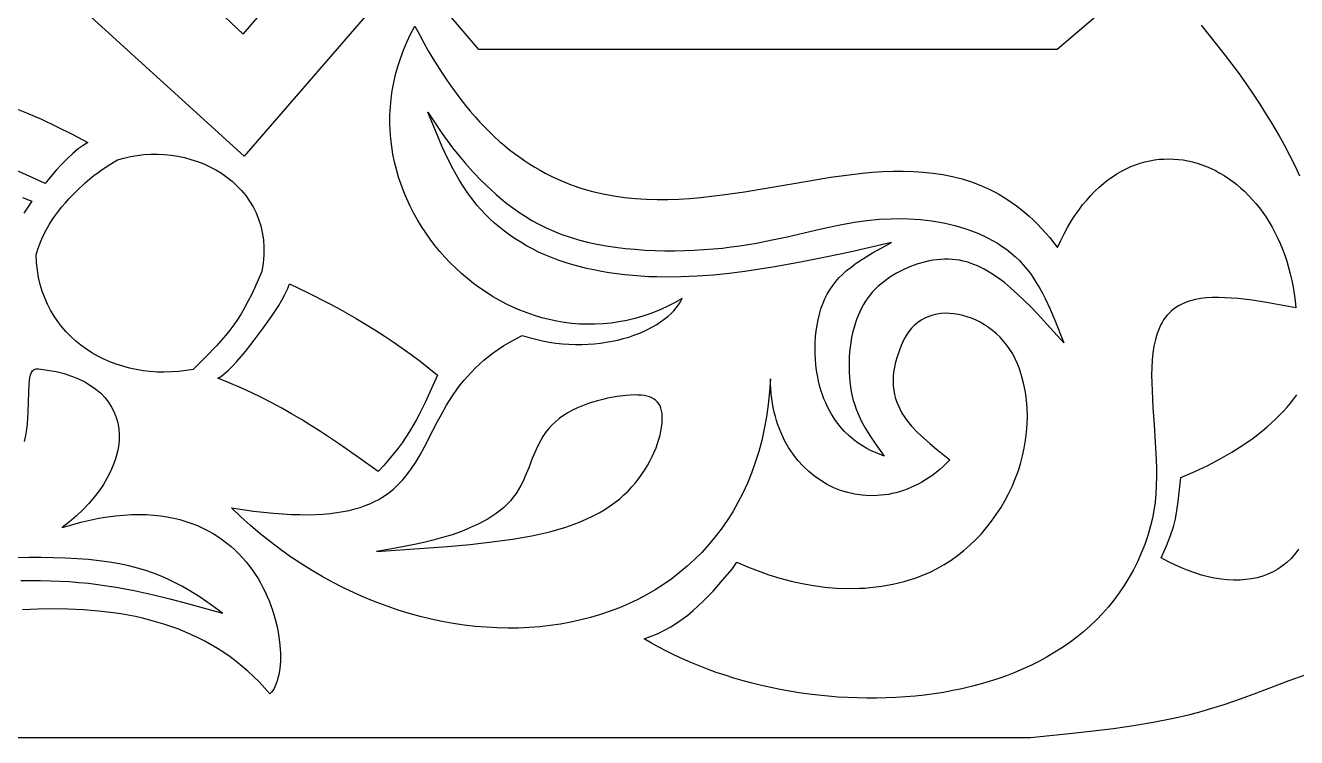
# Model space of a CAD drawing. Extents: x 1205 to 1306, y 664 to 686.
# Drawn here: x 1274.08 to 1290.85, y 663.79 to 673.18 of the extents above; entities that cross this region are included whole.
import ezdxf

# ---------------------------------------------------------------- set-up
doc = ezdxf.new("R2010")
doc.units = 0
doc.layers.add('LAYER_1', color=18, linetype='CONTINUOUS')

msp = doc.modelspace()

# ---------------------------------------------------------------- linework, layer by layer
at = {"layer": 'LAYER_1'}
for points in [[(1280.06, 672.865), (1276.949, 676.512), (1275.318, 675.075), (1274.43, 675.951), (1276.964, 678.122), (1280.524, 674.081), (1287.256, 674.081), (1287.627, 674.449), (1288.514, 673.576), (1287.688, 672.865)], [(1264.468, 675.798), (1265.494, 676.717), (1273.089, 676.717), (1276.949, 673.07), (1278.188, 674.508), (1278.875, 673.672), (1276.964, 671.46), (1272.528, 675.493), (1265.83, 675.501), (1265.294, 675.051)], [(1282.742, 669.581), (1282.639, 669.524), (1282.535, 669.472), (1282.431, 669.425), (1282.326, 669.385), (1282.221, 669.349), (1282.117, 669.319), (1282.012, 669.294), (1281.907, 669.273), (1281.803, 669.258), (1281.699, 669.248), (1281.595, 669.243), (1281.492, 669.242), (1281.389, 669.245), (1281.287, 669.254), (1281.186, 669.266), (1281.086, 669.283), (1280.987, 669.304), (1280.889, 669.329), (1280.792, 669.358), (1280.696, 669.391), (1280.602, 669.428), (1280.509, 669.468), (1280.417, 669.512), (1280.328, 669.559), (1280.24, 669.61), (1280.154, 669.664), (1280.07, 669.721), (1279.988, 669.782), (1279.908, 669.845), (1279.83, 669.911), (1279.755, 669.98), (1279.682, 670.052), (1279.612, 670.126), (1279.544, 670.203), (1279.479, 670.282), (1279.417, 670.364), (1279.358, 670.447), (1279.302, 670.533), (1279.249, 670.621), (1279.199, 670.71), (1279.152, 670.802), (1279.109, 670.895), (1279.07, 670.99), (1279.033, 671.086), (1279.001, 671.183), (1278.973, 671.282), (1278.948, 671.382), (1278.927, 671.484), (1278.911, 671.586), (1278.898, 671.689), (1278.89, 671.793), (1278.886, 671.898), (1278.887, 672.003), (1278.892, 672.109), (1278.902, 672.215), (1278.916, 672.322), (1278.936, 672.429), (1278.96, 672.535), (1278.99, 672.642), (1279.025, 672.749), (1279.064, 672.856), (1279.11, 672.962), (1279.16, 673.068), (1279.216, 673.174), (1279.275, 673.062), (1279.334, 672.954), (1279.393, 672.849), (1279.453, 672.747), (1279.513, 672.649), (1279.574, 672.554), (1279.635, 672.463), (1279.697, 672.374), (1279.759, 672.289), (1279.821, 672.207), (1279.884, 672.128), (1279.947, 672.052), (1280.01, 671.979), (1280.074, 671.908), (1280.139, 671.841), (1280.203, 671.776), (1280.268, 671.714), (1280.333, 671.655), (1280.399, 671.599), (1280.465, 671.545), (1280.531, 671.494), (1280.598, 671.445), (1280.665, 671.398), (1280.732, 671.354), (1280.8, 671.313), (1280.867, 671.273), (1280.935, 671.236), (1281.004, 671.201), (1281.072, 671.169), (1281.141, 671.138), (1281.279, 671.083), (1281.418, 671.035), (1281.558, 670.995), (1281.699, 670.962), (1281.84, 670.936), (1281.982, 670.916), (1282.124, 670.901), (1282.267, 670.892), (1282.41, 670.888), (1282.553, 670.889), (1282.697, 670.894), (1282.841, 670.903), (1282.985, 670.915), (1283.13, 670.93), (1283.274, 670.948), (1283.562, 670.989), (1283.849, 671.037), (1284.135, 671.087), (1284.419, 671.136), (1284.7, 671.181), (1284.84, 671.201), (1284.979, 671.219), (1285.117, 671.234), (1285.254, 671.247), (1285.39, 671.256), (1285.525, 671.261), (1285.658, 671.262), (1285.791, 671.259), (1285.922, 671.25), (1286.052, 671.236), (1286.181, 671.217), (1286.308, 671.191), (1286.433, 671.159), (1286.557, 671.119), (1286.68, 671.073), (1286.8, 671.018), (1286.86, 670.988), (1286.919, 670.956), (1286.977, 670.921), (1287.036, 670.885), (1287.093, 670.846), (1287.15, 670.804), (1287.207, 670.761), (1287.263, 670.715), (1287.319, 670.667), (1287.374, 670.616), (1287.429, 670.562), (1287.483, 670.506), (1287.536, 670.448), (1287.589, 670.386), (1287.641, 670.322), (1287.693, 670.255), (1287.736, 670.348), (1287.78, 670.436), (1287.826, 670.52), (1287.873, 670.6), (1287.922, 670.676), (1287.972, 670.748), (1288.024, 670.816), (1288.077, 670.881), (1288.131, 670.941), (1288.186, 670.998), (1288.242, 671.051), (1288.299, 671.101), (1288.357, 671.146), (1288.416, 671.188), (1288.476, 671.227), (1288.536, 671.262), (1288.597, 671.293), (1288.659, 671.321), (1288.721, 671.346), (1288.783, 671.367), (1288.846, 671.384), (1288.909, 671.399), (1288.972, 671.41), (1289.035, 671.418), (1289.098, 671.422), (1289.162, 671.424), (1289.225, 671.422), (1289.288, 671.417), (1289.35, 671.409), (1289.413, 671.398), (1289.475, 671.384), (1289.536, 671.366), (1289.598, 671.346), (1289.658, 671.323), (1289.718, 671.298), (1289.777, 671.269), (1289.835, 671.237), (1289.892, 671.203), (1289.948, 671.166), (1290.004, 671.126), (1290.058, 671.084), (1290.111, 671.039), (1290.163, 670.992), (1290.213, 670.941), (1290.262, 670.889), (1290.31, 670.834), (1290.356, 670.776), (1290.4, 670.716), (1290.443, 670.654), (1290.484, 670.589), (1290.523, 670.522), (1290.561, 670.453), (1290.596, 670.381), (1290.629, 670.308), (1290.661, 670.232), (1290.69, 670.154), (1290.716, 670.074), (1290.741, 669.991), (1290.763, 669.907), (1290.782, 669.821), (1290.8, 669.733), (1290.814, 669.643), (1290.826, 669.551), (1290.835, 669.458), (1290.447, 669.528), (1290.259, 669.558), (1290.076, 669.58), (1289.988, 669.588), (1289.901, 669.593), (1289.818, 669.595), (1289.737, 669.594), (1289.659, 669.59), (1289.584, 669.581), (1289.513, 669.569), (1289.445, 669.552), (1289.402, 669.538), (1289.362, 669.522), (1289.323, 669.504), (1289.287, 669.485), (1289.253, 669.463), (1289.221, 669.44), (1289.192, 669.415), (1289.164, 669.389), (1289.138, 669.361), (1289.114, 669.331), (1289.092, 669.3), (1289.072, 669.267), (1289.053, 669.232), (1289.036, 669.197), (1289.006, 669.121), (1288.983, 669.041), (1288.964, 668.955), (1288.951, 668.866), (1288.942, 668.772), (1288.936, 668.674), (1288.934, 668.573), (1288.935, 668.47), (1288.939, 668.363), (1288.951, 668.143), (1288.966, 667.917), (1288.982, 667.687), (1288.993, 667.457), (1288.996, 667.342), (1288.997, 667.228), (1288.995, 667.115), (1288.989, 667.004), (1288.979, 666.895), (1288.965, 666.788), (1288.946, 666.683), (1288.921, 666.582), (1288.885, 666.458), (1288.843, 666.339), (1288.798, 666.223), (1288.748, 666.11), (1288.694, 666.002), (1288.635, 665.897), (1288.573, 665.796), (1288.507, 665.698), (1288.437, 665.604), (1288.364, 665.514), (1288.287, 665.427), (1288.206, 665.344), (1288.122, 665.264), (1288.035, 665.187), (1287.946, 665.114), (1287.853, 665.045), (1287.757, 664.979), (1287.659, 664.916), (1287.558, 664.856), (1287.454, 664.8), (1287.349, 664.747), (1287.241, 664.697), (1287.13, 664.65), (1287.018, 664.607), (1286.904, 664.566), (1286.789, 664.529), (1286.671, 664.495), (1286.552, 664.463), (1286.432, 664.435), (1286.31, 664.41), (1286.188, 664.387), (1286.064, 664.368), (1285.939, 664.351), (1285.813, 664.337), (1285.687, 664.327), (1285.56, 664.318), (1285.433, 664.313), (1285.305, 664.31), (1285.177, 664.31), (1285.049, 664.313), (1284.921, 664.318), (1284.793, 664.326), (1284.665, 664.337), (1284.537, 664.35), (1284.41, 664.365), (1284.284, 664.383), (1284.158, 664.403), (1284.033, 664.426), (1283.909, 664.451), (1283.786, 664.479), (1283.664, 664.509), (1283.544, 664.541), (1283.425, 664.576), (1283.307, 664.612), (1283.191, 664.651), (1283.077, 664.692), (1282.964, 664.735), (1282.854, 664.781), (1282.746, 664.828), (1282.639, 664.878), (1282.536, 664.929), (1282.434, 664.982), (1282.336, 665.038), (1282.239, 665.095), (1282.333, 665.128), (1282.423, 665.165), (1282.508, 665.206), (1282.59, 665.251), (1282.668, 665.3), (1282.743, 665.352), (1282.816, 665.407), (1282.886, 665.466), (1282.954, 665.527), (1283.02, 665.59), (1283.085, 665.656), (1283.149, 665.724), (1283.274, 665.865), (1283.399, 666.012), (1283.462, 666.105), (1283.601, 666.045), (1283.742, 665.989), (1283.885, 665.939), (1284.03, 665.894), (1284.177, 665.855), (1284.325, 665.823), (1284.473, 665.796), (1284.623, 665.776), (1284.773, 665.763), (1284.923, 665.758), (1285.074, 665.76), (1285.149, 665.763), (1285.223, 665.769), (1285.298, 665.777), (1285.373, 665.787), (1285.447, 665.8), (1285.521, 665.814), (1285.594, 665.831), (1285.668, 665.85), (1285.741, 665.871), (1285.813, 665.894), (1285.914, 665.931), (1286.011, 665.974), (1286.107, 666.022), (1286.199, 666.074), (1286.288, 666.132), (1286.375, 666.193), (1286.458, 666.259), (1286.538, 666.329), (1286.615, 666.403), (1286.688, 666.48), (1286.757, 666.561), (1286.823, 666.645), (1286.885, 666.731), (1286.944, 666.821), (1286.998, 666.913), (1287.048, 667.007), (1287.093, 667.104), (1287.135, 667.202), (1287.172, 667.302), (1287.204, 667.403), (1287.232, 667.506), (1287.254, 667.609), (1287.272, 667.714), (1287.285, 667.819), (1287.292, 667.924), (1287.295, 668.029), (1287.292, 668.135), (1287.283, 668.24), (1287.269, 668.345), (1287.249, 668.448), (1287.223, 668.551), (1287.191, 668.653), (1287.165, 668.722), (1287.135, 668.788), (1287.101, 668.851), (1287.064, 668.911), (1287.024, 668.967), (1286.98, 669.02), (1286.935, 669.07), (1286.886, 669.117), (1286.836, 669.16), (1286.783, 669.2), (1286.729, 669.236), (1286.674, 669.268), (1286.618, 669.297), (1286.56, 669.321), (1286.502, 669.342), (1286.444, 669.359), (1286.385, 669.373), (1286.327, 669.381), (1286.269, 669.386), (1286.212, 669.387), (1286.155, 669.383), (1286.1, 669.375), (1286.046, 669.363), (1285.994, 669.346), (1285.944, 669.324), (1285.896, 669.298), (1285.85, 669.267), (1285.807, 669.232), (1285.767, 669.192), (1285.73, 669.146), (1285.697, 669.096), (1285.667, 669.041), (1285.632, 668.962), (1285.602, 668.887), (1285.577, 668.814), (1285.557, 668.744), (1285.542, 668.676), (1285.531, 668.611), (1285.525, 668.548), (1285.524, 668.487), (1285.526, 668.429), (1285.532, 668.372), (1285.542, 668.318), (1285.556, 668.265), (1285.573, 668.214), (1285.593, 668.165), (1285.616, 668.117), (1285.641, 668.071), (1285.67, 668.027), (1285.7, 667.983), (1285.733, 667.941), (1285.768, 667.9), (1285.843, 667.82), (1285.924, 667.744), (1286.009, 667.67), (1286.096, 667.597), (1286.274, 667.455), (1286.23, 667.41), (1286.185, 667.368), (1286.14, 667.328), (1286.094, 667.29), (1286.047, 667.254), (1286, 667.221), (1285.952, 667.19), (1285.904, 667.161), (1285.856, 667.135), (1285.807, 667.11), (1285.758, 667.088), (1285.709, 667.068), (1285.66, 667.05), (1285.61, 667.034), (1285.561, 667.02), (1285.511, 667.008), (1285.461, 666.999), (1285.411, 666.991), (1285.312, 666.982), (1285.213, 666.98), (1285.116, 666.987), (1285.019, 667.001), (1284.925, 667.022), (1284.832, 667.051), (1284.742, 667.087), (1284.654, 667.13), (1284.57, 667.18), (1284.488, 667.237), (1284.411, 667.3), (1284.338, 667.37), (1284.269, 667.446), (1284.205, 667.528), (1284.146, 667.617), (1284.093, 667.711), (1284.046, 667.81), (1284.005, 667.916), (1283.987, 667.971), (1283.971, 668.027), (1283.956, 668.084), (1283.943, 668.143), (1283.932, 668.203), (1283.923, 668.264), (1283.916, 668.326), (1283.91, 668.39), (1283.907, 668.455), (1283.906, 668.521), (1283.894, 668.35), (1283.877, 668.183), (1283.854, 668.021), (1283.825, 667.864), (1283.79, 667.711), (1283.751, 667.563), (1283.706, 667.419), (1283.656, 667.28), (1283.601, 667.145), (1283.541, 667.015), (1283.477, 666.89), (1283.408, 666.769), (1283.334, 666.652), (1283.256, 666.541), (1283.174, 666.433), (1283.088, 666.331), (1282.999, 666.233), (1282.905, 666.139), (1282.808, 666.05), (1282.707, 665.966), (1282.603, 665.886), (1282.495, 665.811), (1282.385, 665.741), (1282.271, 665.675), (1282.155, 665.613), (1282.035, 665.556), (1281.914, 665.504), (1281.79, 665.457), (1281.663, 665.414), (1281.534, 665.375), (1281.404, 665.342), (1281.271, 665.312), (1281.136, 665.288), (1281, 665.268), (1280.863, 665.253), (1280.724, 665.242), (1280.583, 665.236), (1280.442, 665.234), (1280.299, 665.237), (1280.156, 665.245), (1280.012, 665.257), (1279.867, 665.274), (1279.722, 665.296), (1279.576, 665.322), (1279.431, 665.353), (1279.285, 665.389), (1279.139, 665.429), (1278.993, 665.473), (1278.848, 665.523), (1278.703, 665.577), (1278.559, 665.636), (1278.416, 665.699), (1278.273, 665.767), (1278.131, 665.839), (1277.991, 665.917), (1277.851, 665.999), (1277.713, 666.085), (1277.577, 666.176), (1277.442, 666.272), (1277.309, 666.373), (1277.177, 666.478), (1277.048, 666.588), (1276.921, 666.702), (1276.797, 666.821), (1276.944, 666.798), (1277.085, 666.779), (1277.22, 666.763), (1277.35, 666.75), (1277.473, 666.74), (1277.59, 666.734), (1277.702, 666.731), (1277.809, 666.73), (1277.911, 666.733), (1278.007, 666.739), (1278.099, 666.747), (1278.187, 666.758), (1278.269, 666.771), (1278.348, 666.787), (1278.422, 666.806), (1278.493, 666.827), (1278.559, 666.85), (1278.622, 666.876), (1278.682, 666.903), (1278.739, 666.933), (1278.792, 666.965), (1278.843, 666.998), (1278.89, 667.034), (1278.936, 667.071), (1278.978, 667.11), (1279.019, 667.15), (1279.058, 667.192), (1279.094, 667.235), (1279.163, 667.326), (1279.226, 667.422), (1279.285, 667.521), (1279.342, 667.625), (1279.453, 667.84), (1279.51, 667.95), (1279.569, 668.061), (1279.634, 668.173), (1279.703, 668.285), (1279.78, 668.395), (1279.822, 668.45), (1279.866, 668.505), (1279.912, 668.559), (1279.961, 668.612), (1280.012, 668.665), (1280.067, 668.717), (1280.125, 668.768), (1280.186, 668.818), (1280.25, 668.867), (1280.319, 668.915), (1280.391, 668.962), (1280.467, 669.008), (1280.547, 669.052), (1280.631, 669.095), (1280.721, 669.068), (1280.81, 669.044), (1280.899, 669.024), (1280.987, 669.007), (1281.075, 668.994), (1281.162, 668.985), (1281.248, 668.978), (1281.334, 668.975), (1281.418, 668.975), (1281.501, 668.978), (1281.582, 668.984), (1281.662, 668.993), (1281.741, 669.004), (1281.818, 669.018), (1281.892, 669.034), (1281.965, 669.053), (1282.036, 669.074), (1282.104, 669.097), (1282.17, 669.122), (1282.233, 669.149), (1282.293, 669.177), (1282.351, 669.208), (1282.406, 669.24), (1282.457, 669.273), (1282.506, 669.308), (1282.551, 669.344), (1282.592, 669.381), (1282.63, 669.42), (1282.664, 669.459), (1282.694, 669.499), (1282.72, 669.54)], [(1279.388, 672.039), (1279.508, 671.856), (1279.572, 671.763), (1279.64, 671.668), (1279.714, 671.569), (1279.795, 671.467), (1279.885, 671.361), (1279.985, 671.25), (1280.096, 671.134), (1280.22, 671.014), (1280.286, 670.954), (1280.356, 670.895), (1280.43, 670.836), (1280.507, 670.778), (1280.587, 670.721), (1280.672, 670.666), (1280.76, 670.613), (1280.852, 670.562), (1280.949, 670.514), (1281.049, 670.469), (1281.154, 670.428), (1281.263, 670.39), (1281.376, 670.356), (1281.493, 670.326), (1281.614, 670.3), (1281.737, 670.277), (1281.863, 670.258), (1281.991, 670.243), (1282.121, 670.231), (1282.251, 670.221), (1282.382, 670.215), (1282.513, 670.212), (1282.644, 670.212), (1282.773, 670.215), (1282.901, 670.22), (1283.028, 670.227), (1283.151, 670.237), (1283.272, 670.248), (1283.389, 670.262), (1283.503, 670.278), (1283.723, 670.314), (1283.93, 670.354), (1284.128, 670.397), (1284.5, 670.484), (1284.675, 670.524), (1284.846, 670.559), (1285.013, 670.588), (1285.177, 670.611), (1285.338, 670.627), (1285.496, 670.635), (1285.652, 670.637), (1285.807, 670.63), (1285.883, 670.624), (1285.96, 670.616), (1286.036, 670.606), (1286.112, 670.593), (1286.187, 670.579), (1286.263, 670.563), (1286.338, 670.544), (1286.412, 670.523), (1286.485, 670.5), (1286.558, 670.474), (1286.629, 670.447), (1286.699, 670.416), (1286.767, 670.384), (1286.834, 670.348), (1286.899, 670.311), (1286.962, 670.27), (1287.023, 670.227), (1287.081, 670.181), (1287.137, 670.133), (1287.19, 670.082), (1287.241, 670.028), (1287.288, 669.971), (1287.334, 669.912), (1287.377, 669.85), (1287.417, 669.786), (1287.456, 669.721), (1287.494, 669.653), (1287.529, 669.584), (1287.596, 669.442), (1287.659, 669.296), (1287.777, 668.996), (1287.602, 669.191), (1287.428, 669.38), (1287.34, 669.47), (1287.253, 669.557), (1287.166, 669.64), (1287.078, 669.718), (1286.991, 669.791), (1286.903, 669.857), (1286.815, 669.917), (1286.725, 669.969), (1286.68, 669.992), (1286.635, 670.013), (1286.589, 670.032), (1286.542, 670.049), (1286.495, 670.064), (1286.448, 670.076), (1286.4, 670.086), (1286.352, 670.093), (1286.302, 670.098), (1286.253, 670.1), (1286.203, 670.1), (1286.152, 670.097), (1286.102, 670.093), (1286.051, 670.086), (1286.001, 670.077), (1285.95, 670.066), (1285.85, 670.038), (1285.753, 670.003), (1285.658, 669.962), (1285.567, 669.915), (1285.481, 669.862), (1285.439, 669.834), (1285.4, 669.804), (1285.361, 669.773), (1285.324, 669.74), (1285.288, 669.705), (1285.254, 669.669), (1285.222, 669.63), (1285.191, 669.59), (1285.161, 669.547), (1285.134, 669.503), (1285.108, 669.456), (1285.083, 669.407), (1285.061, 669.356), (1285.04, 669.303), (1285.022, 669.246), (1285.005, 669.188), (1284.99, 669.128), (1284.977, 669.066), (1284.966, 669.003), (1284.957, 668.939), (1284.95, 668.874), (1284.945, 668.808), (1284.942, 668.742), (1284.942, 668.676), (1284.943, 668.611), (1284.947, 668.545), (1284.953, 668.481), (1284.961, 668.417), (1284.972, 668.355), (1284.984, 668.295), (1284.999, 668.236), (1285.017, 668.179), (1285.036, 668.124), (1285.057, 668.071), (1285.104, 667.967), (1285.158, 667.869), (1285.216, 667.774), (1285.277, 667.682), (1285.406, 667.502), (1285.293, 667.549), (1285.236, 667.575), (1285.178, 667.604), (1285.121, 667.637), (1285.063, 667.675), (1285.004, 667.719), (1284.944, 667.77), (1284.884, 667.829), (1284.824, 667.896), (1284.766, 667.973), (1284.71, 668.058), (1284.684, 668.104), (1284.659, 668.152), (1284.635, 668.204), (1284.612, 668.257), (1284.591, 668.313), (1284.572, 668.372), (1284.554, 668.434), (1284.539, 668.498), (1284.526, 668.565), (1284.515, 668.634), (1284.506, 668.706), (1284.5, 668.779), (1284.496, 668.853), (1284.495, 668.928), (1284.497, 669.003), (1284.502, 669.079), (1284.509, 669.154), (1284.52, 669.229), (1284.534, 669.302), (1284.551, 669.374), (1284.572, 669.444), (1284.596, 669.512), (1284.623, 669.577), (1284.654, 669.639), (1284.689, 669.698), (1284.727, 669.754), (1284.769, 669.807), (1284.814, 669.857), (1284.861, 669.905), (1284.911, 669.95), (1284.964, 669.993), (1285.018, 670.034), (1285.074, 670.073), (1285.132, 670.111), (1285.252, 670.183), (1285.376, 670.252), (1285.502, 670.319), (1284.953, 670.195), (1284.654, 670.131), (1284.326, 670.066), (1283.962, 669.999), (1283.768, 669.967), (1283.568, 669.938), (1283.363, 669.912), (1283.153, 669.891), (1282.941, 669.875), (1282.728, 669.866), (1282.514, 669.864), (1282.407, 669.866), (1282.3, 669.87), (1282.194, 669.876), (1282.089, 669.884), (1281.985, 669.895), (1281.881, 669.907), (1281.779, 669.922), (1281.677, 669.939), (1281.578, 669.958), (1281.479, 669.979), (1281.383, 670.003), (1281.288, 670.029), (1281.196, 670.057), (1281.105, 670.088), (1281.017, 670.121), (1280.932, 670.157), (1280.848, 670.195), (1280.767, 670.235), (1280.689, 670.278), (1280.612, 670.323), (1280.539, 670.369), (1280.467, 670.418), (1280.398, 670.469), (1280.332, 670.522), (1280.267, 670.577), (1280.206, 670.634), (1280.146, 670.692), (1280.09, 670.752), (1280.035, 670.814), (1279.984, 670.877), (1279.934, 670.942), (1279.887, 671.009), (1279.842, 671.077), (1279.8, 671.146), (1279.759, 671.216), (1279.72, 671.288), (1279.646, 671.433), (1279.577, 671.582), (1279.512, 671.733)], [(1276.293, 668.647), (1276.197, 668.631), (1276.101, 668.619), (1276.005, 668.613), (1275.91, 668.61), (1275.816, 668.612), (1275.723, 668.619), (1275.631, 668.63), (1275.54, 668.645), (1275.451, 668.664), (1275.363, 668.688), (1275.277, 668.715), (1275.194, 668.747), (1275.112, 668.783), (1275.033, 668.823), (1274.956, 668.866), (1274.882, 668.914), (1274.811, 668.965), (1274.743, 669.02), (1274.679, 669.079), (1274.617, 669.142), (1274.56, 669.208), (1274.506, 669.277), (1274.457, 669.351), (1274.411, 669.427), (1274.37, 669.507), (1274.333, 669.591), (1274.301, 669.678), (1274.274, 669.768), (1274.253, 669.861), (1274.236, 669.957), (1274.225, 670.057), (1274.219, 670.159), (1274.243, 670.232), (1274.268, 670.302), (1274.296, 670.37), (1274.327, 670.436), (1274.36, 670.499), (1274.395, 670.561), (1274.433, 670.621), (1274.473, 670.679), (1274.515, 670.736), (1274.559, 670.791), (1274.605, 670.846), (1274.654, 670.899), (1274.756, 671.004), (1274.867, 671.108), (1274.926, 671.159), (1274.982, 671.204), (1275.037, 671.246), (1275.09, 671.283), (1275.193, 671.349), (1275.294, 671.409), (1275.378, 671.434), (1275.464, 671.455), (1275.552, 671.47), (1275.64, 671.481), (1275.73, 671.486), (1275.819, 671.487), (1275.909, 671.482), (1275.999, 671.473), (1276.087, 671.459), (1276.175, 671.441), (1276.262, 671.417), (1276.347, 671.39), (1276.43, 671.357), (1276.511, 671.32), (1276.589, 671.279), (1276.664, 671.233), (1276.736, 671.183), (1276.805, 671.128), (1276.869, 671.069), (1276.929, 671.006), (1276.985, 670.939), (1277.035, 670.868), (1277.081, 670.792), (1277.12, 670.713), (1277.154, 670.63), (1277.182, 670.542), (1277.203, 670.451), (1277.217, 670.356), (1277.224, 670.257), (1277.223, 670.155), (1277.214, 670.049), (1277.197, 669.939), (1277.15, 669.827), (1277.104, 669.725), (1277.059, 669.629), (1277.014, 669.541), (1276.969, 669.459), (1276.923, 669.381), (1276.876, 669.307), (1276.827, 669.235), (1276.775, 669.166), (1276.72, 669.097), (1276.662, 669.028), (1276.599, 668.958), (1276.458, 668.811)], [(1277.497, 669.625), (1277.535, 669.703), (1277.563, 669.774), (1277.817, 669.652), (1278.069, 669.524), (1278.195, 669.457), (1278.319, 669.388), (1278.443, 669.317), (1278.565, 669.244), (1278.687, 669.169), (1278.809, 669.091), (1278.929, 669.011), (1279.048, 668.928), (1279.167, 668.843), (1279.284, 668.755), (1279.4, 668.664), (1279.516, 668.57), (1279.351, 668.212), (1279.272, 668.053), (1279.231, 667.976), (1279.188, 667.901), (1279.144, 667.827), (1279.097, 667.753), (1279.047, 667.68), (1278.993, 667.607), (1278.935, 667.533), (1278.872, 667.458), (1278.804, 667.381), (1278.73, 667.302), (1278.473, 667.486), (1278.22, 667.661), (1277.97, 667.828), (1277.844, 667.908), (1277.718, 667.986), (1277.59, 668.061), (1277.46, 668.135), (1277.328, 668.206), (1277.193, 668.275), (1277.055, 668.342), (1276.913, 668.407), (1276.766, 668.47), (1276.616, 668.53), (1276.65, 668.551), (1276.702, 668.589), (1276.755, 668.636), (1276.81, 668.69), (1276.866, 668.75), (1276.923, 668.815), (1276.981, 668.885), (1277.097, 669.034), (1277.213, 669.189), (1277.323, 669.343), (1277.419, 669.491), (1277.461, 669.56)], [(1282.476, 668.064), (1282.47, 668.101), (1282.461, 668.135), (1282.449, 668.165), (1282.434, 668.192), (1282.415, 668.216), (1282.394, 668.238), (1282.37, 668.256), (1282.342, 668.271), (1282.311, 668.284), (1282.277, 668.294), (1282.24, 668.302), (1282.199, 668.307), (1282.155, 668.309), (1282.108, 668.31), (1282.003, 668.303), (1281.886, 668.289), (1281.758, 668.266), (1281.693, 668.251), (1281.626, 668.233), (1281.559, 668.213), (1281.492, 668.191), (1281.425, 668.166), (1281.36, 668.138), (1281.296, 668.108), (1281.235, 668.075), (1281.176, 668.038), (1281.121, 667.999), (1281.069, 667.957), (1281.021, 667.912), (1280.978, 667.864), (1280.939, 667.813), (1280.903, 667.76), (1280.871, 667.705), (1280.842, 667.648), (1280.814, 667.589), (1280.764, 667.47), (1280.717, 667.349), (1280.668, 667.231), (1280.642, 667.173), (1280.614, 667.117), (1280.584, 667.062), (1280.551, 667.01), (1280.514, 666.96), (1280.475, 666.913), (1280.432, 666.868), (1280.387, 666.826), (1280.339, 666.786), (1280.289, 666.748), (1280.237, 666.712), (1280.183, 666.678), (1280.127, 666.646), (1280.07, 666.615), (1279.951, 666.56), (1279.83, 666.511), (1279.706, 666.467), (1279.582, 666.429), (1279.458, 666.394), (1279.334, 666.364), (1279.209, 666.336), (1278.96, 666.288), (1278.711, 666.245), (1279.339, 666.287), (1279.646, 666.312), (1279.944, 666.339), (1280.231, 666.371), (1280.369, 666.389), (1280.503, 666.409), (1280.633, 666.43), (1280.759, 666.453), (1280.879, 666.478), (1280.994, 666.506), (1281.103, 666.535), (1281.206, 666.567), (1281.304, 666.601), (1281.397, 666.637), (1281.485, 666.675), (1281.568, 666.715), (1281.647, 666.757), (1281.72, 666.8), (1281.79, 666.846), (1281.855, 666.893), (1281.917, 666.941), (1281.974, 666.991), (1282.028, 667.043), (1282.079, 667.096), (1282.126, 667.15), (1282.17, 667.206), (1282.211, 667.263), (1282.249, 667.321), (1282.285, 667.379), (1282.317, 667.438), (1282.347, 667.497), (1282.373, 667.555), (1282.397, 667.613), (1282.417, 667.67), (1282.435, 667.726), (1282.45, 667.781), (1282.462, 667.834), (1282.47, 667.885), (1282.476, 667.934), (1282.479, 667.98), (1282.479, 668.024)]]:
    msp.add_lwpolyline(points, close=True, dxfattribs=at)
for points in [[(1290.891, 671.195), (1290.827, 671.331), (1290.759, 671.468), (1290.687, 671.604), (1290.612, 671.74), (1290.533, 671.876), (1290.45, 672.011), (1290.365, 672.145), (1290.277, 672.279), (1290.185, 672.412), (1290.092, 672.544), (1289.995, 672.675), (1289.897, 672.804), (1289.796, 672.933), (1289.694, 673.06), (1289.59, 673.186)], [(1273.895, 672.111), (1274.091, 672.032), (1274.289, 671.946), (1274.49, 671.851), (1274.694, 671.749), (1274.9, 671.638), (1274.839, 671.602), (1274.774, 671.554), (1274.705, 671.496), (1274.633, 671.43), (1274.56, 671.355), (1274.486, 671.275), (1274.412, 671.189), (1274.338, 671.099), (1274.214, 671.158), (1274.089, 671.215), (1273.962, 671.269)], [(1274.039, 670.914), (1274.162, 670.865)], [(1274.162, 670.865), (1274.108, 670.785), (1274.056, 670.707)], [(1274.065, 667.696), (1274.082, 667.776), (1274.095, 667.854), (1274.105, 667.931), (1274.112, 668.006), (1274.116, 668.08), (1274.121, 668.218), (1274.122, 668.344), (1274.126, 668.452), (1274.13, 668.499), (1274.136, 668.541), (1274.145, 668.577), (1274.157, 668.606), (1274.173, 668.629), (1274.183, 668.638), (1274.193, 668.645), (1274.205, 668.65), (1274.219, 668.654), (1274.233, 668.655), (1274.25, 668.654), (1274.37, 668.639), (1274.483, 668.618), (1274.589, 668.591), (1274.687, 668.559), (1274.778, 668.523), (1274.862, 668.482), (1274.939, 668.436), (1275.009, 668.386), (1275.071, 668.332), (1275.126, 668.275), (1275.175, 668.213), (1275.216, 668.149), (1275.25, 668.082), (1275.276, 668.012), (1275.296, 667.94), (1275.309, 667.865), (1275.314, 667.788), (1275.313, 667.709), (1275.305, 667.629), (1275.289, 667.548), (1275.267, 667.466), (1275.237, 667.382), (1275.201, 667.299), (1275.158, 667.215), (1275.108, 667.131), (1275.05, 667.047), (1274.986, 666.963), (1274.916, 666.88), (1274.838, 666.798), (1274.753, 666.717), (1274.662, 666.638), (1274.563, 666.56), (1274.689, 666.598), (1274.811, 666.631), (1274.93, 666.659), (1275.046, 666.683), (1275.159, 666.701), (1275.268, 666.716), (1275.375, 666.726), (1275.478, 666.732), (1275.578, 666.733), (1275.675, 666.731), (1275.769, 666.725), (1275.861, 666.715), (1275.949, 666.702), (1276.034, 666.685), (1276.117, 666.665), (1276.196, 666.642), (1276.273, 666.615), (1276.347, 666.586), (1276.419, 666.554), (1276.487, 666.519), (1276.553, 666.482), (1276.616, 666.443), (1276.677, 666.401), (1276.735, 666.357), (1276.791, 666.311), (1276.844, 666.263), (1276.894, 666.214), (1276.942, 666.163), (1276.988, 666.11), (1277.031, 666.056), (1277.072, 666.001), (1277.11, 665.945), (1277.147, 665.888), (1277.18, 665.83), (1277.212, 665.771), (1277.242, 665.712), (1277.269, 665.653), (1277.294, 665.593), (1277.338, 665.473), (1277.374, 665.353), (1277.402, 665.235), (1277.423, 665.12), (1277.436, 665.008), (1277.442, 664.901), (1277.441, 664.799), (1277.433, 664.704), (1277.419, 664.617), (1277.41, 664.577), (1277.399, 664.539), (1277.386, 664.503), (1277.373, 664.471), (1277.358, 664.44), (1277.341, 664.413), (1277.323, 664.389), (1277.304, 664.368), (1277.234, 664.448), (1277.162, 664.524), (1277.088, 664.597), (1277.012, 664.667), (1276.935, 664.733), (1276.857, 664.796), (1276.777, 664.855), (1276.695, 664.912), (1276.612, 664.965), (1276.528, 665.015), (1276.443, 665.062), (1276.356, 665.106), (1276.268, 665.148), (1276.179, 665.187), (1276.089, 665.223), (1275.998, 665.256), (1275.906, 665.287), (1275.813, 665.315), (1275.719, 665.341), (1275.624, 665.364), (1275.529, 665.386), (1275.433, 665.405), (1275.336, 665.421), (1275.238, 665.436), (1275.042, 665.46), (1274.844, 665.476), (1274.644, 665.485), (1274.443, 665.488), (1274.242, 665.485), (1274.041, 665.477)], [(1290.87, 666.275), (1290.823, 666.212), (1290.773, 666.154), (1290.718, 666.101), (1290.661, 666.054), (1290.6, 666.013), (1290.535, 665.977), (1290.468, 665.946), (1290.399, 665.92), (1290.326, 665.9), (1290.252, 665.885), (1290.175, 665.874), (1290.096, 665.869), (1290.015, 665.868), (1289.933, 665.872), (1289.849, 665.881), (1289.764, 665.895), (1289.678, 665.913), (1289.591, 665.935), (1289.503, 665.962), (1289.415, 665.994), (1289.326, 666.029), (1289.238, 666.069), (1289.149, 666.113), (1289.06, 666.161), (1289.13, 666.321), (1289.183, 666.454), (1289.221, 666.569), (1289.235, 666.623), (1289.248, 666.676), (1289.267, 666.784), (1289.283, 666.905), (1289.317, 667.22), (1289.502, 667.299), (1289.676, 667.381), (1289.84, 667.467), (1289.994, 667.555), (1290.139, 667.647), (1290.273, 667.742), (1290.399, 667.84), (1290.458, 667.89), (1290.515, 667.94), (1290.569, 667.992), (1290.622, 668.044), (1290.672, 668.096), (1290.72, 668.149), (1290.766, 668.203), (1290.809, 668.258), (1290.851, 668.313)], [(1274.019, 665.862), (1274.149, 665.863), (1274.278, 665.863), (1274.407, 665.86), (1274.534, 665.855), (1274.66, 665.848), (1274.785, 665.838), (1274.909, 665.826), (1275.032, 665.811), (1275.154, 665.793), (1275.275, 665.774), (1275.514, 665.729), (1275.751, 665.678), (1275.985, 665.621), (1276.218, 665.561), (1276.68, 665.433), (1276.533, 665.538), (1276.382, 665.641), (1276.304, 665.692), (1276.224, 665.741), (1276.14, 665.788), (1276.054, 665.834), (1275.964, 665.878), (1275.869, 665.919), (1275.77, 665.958), (1275.666, 665.994), (1275.557, 666.027), (1275.441, 666.057), (1275.319, 666.083), (1275.189, 666.106), (1275.053, 666.124), (1274.91, 666.139), (1274.761, 666.15), (1274.607, 666.158), (1274.448, 666.162), (1274.286, 666.164), (1274.122, 666.164), (1273.955, 666.161)], [(1255.77, 663.791), (1287.336, 663.791), (1287.889, 663.847), (1288.162, 663.878), (1288.431, 663.912), (1288.695, 663.949), (1288.952, 663.992), (1289.201, 664.041), (1289.322, 664.067), (1289.44, 664.096), (1289.556, 664.127), (1289.669, 664.159), (1289.89, 664.228), (1290.106, 664.303), (1290.32, 664.381), (1290.749, 664.542), (1290.971, 664.622)]]:
    msp.add_lwpolyline(points, dxfattribs=at)

doc.saveas('drawing.dxf')
